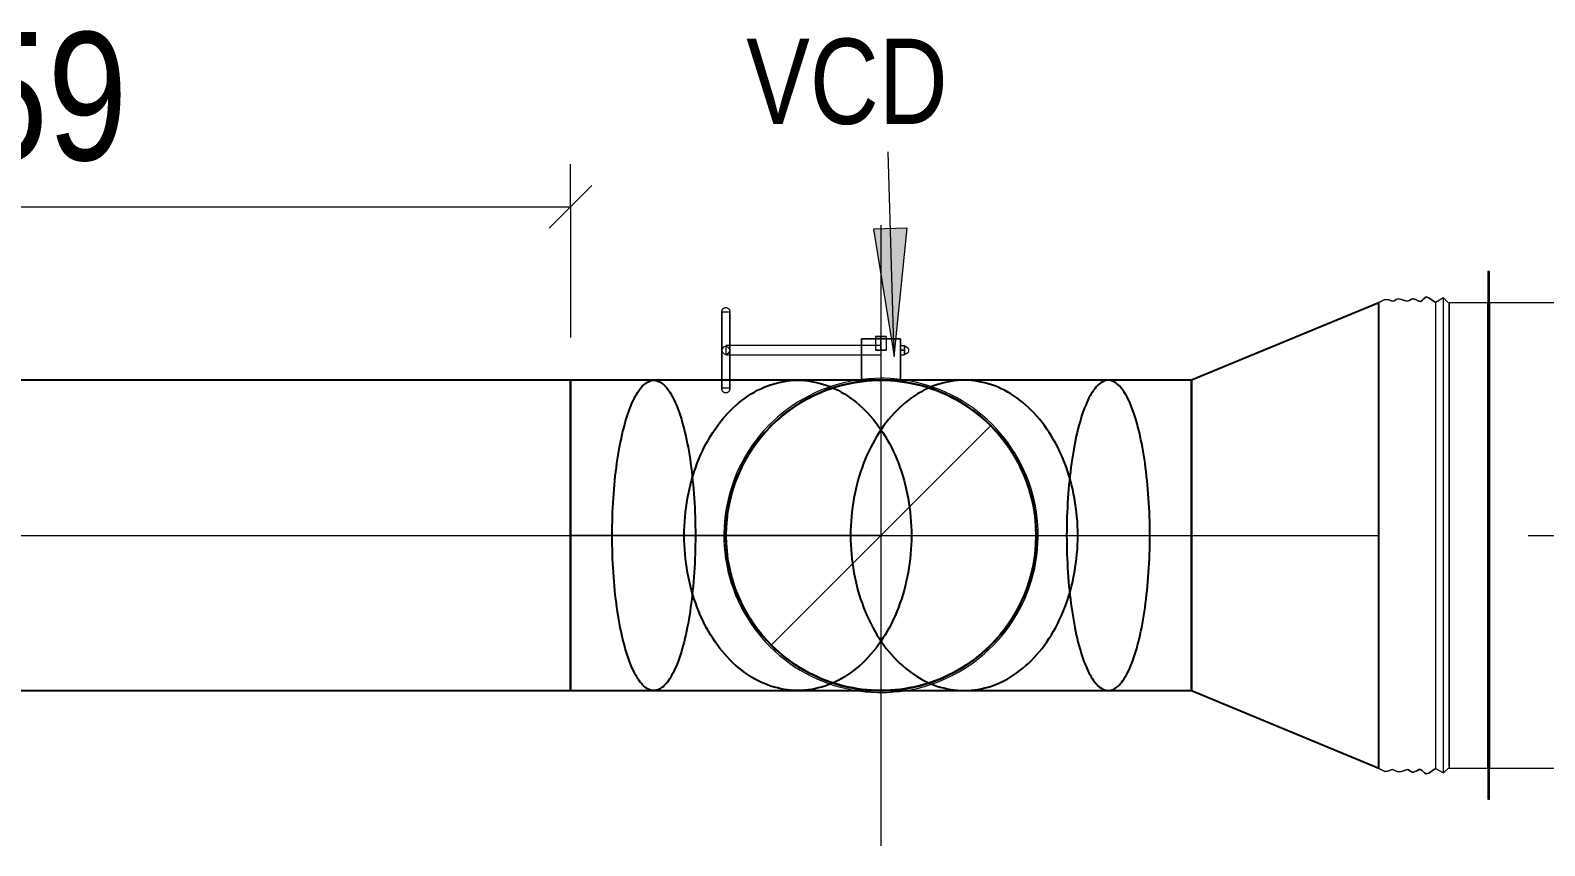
# Model space of a CAD drawing. Header units: millimetres. Extents: x -21807 to 17683, y 43568 to 60640.
# Drawn here: x 225 to 2176, y 54717 to 55768 of the extents above; entities that cross this region are included whole.
import ezdxf

# ---------------------------------------------------------------- set-up
doc = ezdxf.new("R2010")
doc.units = ezdxf.units.MM
for name, color, linetype, lineweight in [('A-ANNO-DIMS', 7, 'Continuous', 9), ('A-ANNO-DIMS-110', 7, 'Continuous', 9), ('G-ANNO-TEXT', 7, 'Continuous', 9), ('M-EQPM', 7, 'Continuous', 5), ('M-HVAC-DUCT', 7, 'Continuous', 25), ('M-HVAC-DUCT-CNTR', 7, 'Continuous', 5)]:
    doc.layers.add(name, color=color, linetype=linetype, lineweight=lineweight)
doc.layers.add('M-HVAC-DUCT-ANNO', color=7, linetype='Continuous', lineweight=5, true_color=0x007f00)
doc.styles.add('Arial_2', font='arial.ttf', dxfattribs={"width": 0.8, "height": 165})
doc.styles.add('Arial_4', font='arial.ttf', dxfattribs={"width": 0.8, "height": 110})
doc.dimstyles.new('AK_DIM_2_0_Arial_đỏ', dxfattribs={"dimscale": 304.8, "dimtxt": 168.342801, "dimasz": 0.180446, "dimexe": 0.180446, "dimexo": 0.180446, "dimgap": 0.036089, "dimtad": 1, "dimdec": 0, "dimzin": 0, "dimdsep": 46, "dimtxsty": 'Arial_2', "dimblk1": 'OBLIQUE', "dimblk2": 'OBLIQUE', "dimsah": 1, "dimcen": 0.09, "dimadec": 0, "dimazin": 0, "dimtfac": 1, "dimtdec": 4, "dimtix": 1, "dimtmove": 0, "dimatfit": 3, "dimfxl": 1, "dimtvp": 1, "dimtolj": 1, "dimtzin": 0, "dimarcsym": 2})

# ---------------------------------------------------------------- blocks, each defined once
blk = doc.blocks.new('03_DSC_Fan _axial_ - 760-1827556-MẶT BẰNG HỆ THỐNG GIÓ THẢI')
at = {"layer": 'M-EQPM', "color": 34, "true_color": 0x994c00}
for p, q in [((52, 340), (50, 340)), ((50, 340), (50, -340)), ((50, 340), (50, -340)), ((52, -340), (52, 340)), ((52, -340), (52, 340)), ((650, 340), (648, 340)), ((648, 340), (648, -340)), ((648, 340), (648, -340)), ((650, -340), (650, 340)), ((650, -340), (650, 340)), ((-90.6, -300.4), (-90.6, 300.4)), ((-90.6, -300.4), (-90.6, 300.4)), ((-90.6, 299), (-90.6, -299)), ((-90.6, 299), (-90.6, -299)), ((-7.2, 306.2), (-17.4, 300.4)), ((-17.4, 300.4), (-17.4, -300.4)), ((-17.4, 300.4), (-17.4, -300.4)), ((0, 299), (-7.2, 306.2)), ((-7.2, -306.2), (-7.2, 306.2)), ((-7.2, -306.2), (-7.2, 306.2)), ((700, 300), (0, 300)), ((0, 300), (0, -300)), ((0, 300), (0, -300)), ((0, 299), (0, -299)), ((0, 299), (0, -299)), ((0, -298), (0, 298)), ((0, -298), (0, 298)), ((50, -299), (50, 299)), ((50, -299), (50, 299)), ((52, 299), (52, -299)), ((52, 299), (52, -299)), ((648, -299), (648, 299)), ((648, -299), (648, 299)), ((650, 299), (650, -299)), ((650, 299), (650, -299)), ((707.2, 306.2), (700, 299)), ((700, -300), (700, 300)), ((700, -300), (700, 300)), ((700, -299), (700, 299)), ((700, -299), (700, 299)), ((700, 298), (700, -298)), ((700, 298), (700, -298)), ((717.4, 300.4), (707.2, 306.2)), ((707.2, 306.2), (707.2, -306.2)), ((707.2, 306.2), (707.2, -306.2)), ((717.4, -300.4), (717.4, 300.4)), ((717.4, -300.4), (717.4, 300.4)), ((790.6, 300.4), (790.6, -300.4)), ((790.6, 300.4), (790.6, -300.4)), ((790.6, -299), (790.6, 299)), ((790.6, -299), (790.6, 299)), ((277.3, 0), (211.5, 23.9)), ((102, 0), (277.3, 0)), ((277.3, 0), (211.5, -23.9)), ((-17.4, -300.4), (-7.2, -306.2)), ((-7.2, -306.2), (0, -299)), ((0, -300), (700, -300)), ((700, -299), (707.2, -306.2)), ((707.2, -306.2), (717.4, -300.4)), ((50, -340), (52, -340)), ((648, -340), (650, -340))]:
    blk.add_line(p, q, dxfattribs=at)
at = {"layer": 'M-EQPM', "color": 34, "true_color": 0x994c00, "flags": 128}
for points in [[(-90.6, 300.4), (-83, 304.1), (-77.7, 303.5), (-74.7, 302.2), (-72.9, 301.8), (-70.9, 302.5), (-68.4, 304), (-65.1, 304.9), (-61.3, 304.3), (-57.4, 302.9), (-54.2, 301.9), (-52.1, 302.2), (-50.4, 303.4), (-48.5, 304.7), (-45.8, 305.1), (-42.3, 303.7), (-38.9, 301.9), (-36.8, 301.6), (-34.9, 302.9), (-32.2, 305.6), (-29.5, 307.5), (-26, 306.4), (-17.4, 300.4)], [(-17.4, 300.4), (-26, 306.4), (-29.5, 307.5), (-32.2, 305.6), (-34.9, 302.9), (-36.8, 301.6), (-38.9, 301.9), (-42.3, 303.7), (-45.8, 305.1), (-48.5, 304.7), (-50.4, 303.4), (-52.1, 302.2), (-54.2, 301.9), (-57.4, 302.9), (-61.3, 304.3), (-65.1, 304.9), (-68.4, 304), (-70.9, 302.5), (-72.9, 301.8), (-74.7, 302.2), (-77.7, 303.5), (-83, 304.1), (-90.6, 300.4)], [(-50.8, 303.1), (-49.4, 304.2), (-48.6, 304.7), (-47.9, 305), (-47.2, 305.1), (-46.6, 305.2), (-45.9, 305.1), (-44.5, 304.8), (-37.4, 301.5), (-37, 301.5), (-36.5, 301.7), (-36.1, 301.9), (-35.2, 302.7), (-31.1, 306.5), (-30.1, 307.2), (-29.8, 307.4)], [(717.4, 300.4), (726.1, 306.4), (729.6, 307.5), (732.3, 305.5), (735, 302.9), (736.9, 301.5), (739, 301.9), (742.4, 303.8), (746, 305.1), (748.6, 304.7), (750.5, 303.3), (752.2, 302.2), (754.4, 301.9), (757.7, 303), (761.6, 304.4), (765.4, 304.9), (768.6, 303.9), (771.1, 302.4), (773, 301.7), (774.9, 302.4), (778, 303.9), (783.2, 304.7), (790.6, 300.4)], [(790.6, 300.4), (783.2, 304.7), (778, 303.9), (774.9, 302.4), (773, 301.7), (771.1, 302.4), (768.6, 303.9), (765.4, 304.9), (761.6, 304.4), (757.7, 303), (754.4, 301.9), (752.2, 302.2), (750.5, 303.3), (748.6, 304.7), (746, 305.1), (742.4, 303.8), (739, 301.9), (736.9, 301.5), (735, 302.9), (732.3, 305.5), (729.6, 307.5), (726.1, 306.4), (717.4, 300.4)], [(754.4, 301.9), (755.9, 302.3), (760.9, 304.2), (764.1, 304.9), (766, 304.8), (767.6, 304.3), (771.2, 302.4), (772.3, 301.9), (772.8, 301.7), (773.2, 301.8), (773.7, 301.9), (775.9, 302.9), (778.2, 304), (779.2, 304.4)], [(-17.4, -300.4), (-26, -306.4), (-29.5, -307.5), (-32.2, -305.6), (-34.9, -302.9), (-36.8, -301.6), (-38.9, -301.9), (-42.3, -303.7), (-45.8, -305.1), (-48.5, -304.7), (-50.4, -303.4), (-52.1, -302.2), (-54.2, -301.9), (-57.4, -302.9), (-61.3, -304.3), (-65.1, -304.9), (-68.4, -304), (-70.9, -302.5), (-72.9, -301.8), (-74.7, -302.2), (-77.7, -303.5), (-83, -304.1), (-90.6, -300.4)], [(-90.6, -300.4), (-83, -304.1), (-77.7, -303.5), (-74.7, -302.2), (-72.9, -301.8), (-70.9, -302.5), (-68.4, -304), (-65.1, -304.9), (-61.3, -304.3), (-57.4, -302.9), (-54.2, -301.9), (-52.1, -302.2), (-50.4, -303.4), (-48.5, -304.7), (-45.8, -305.1), (-42.3, -303.7), (-38.9, -301.9), (-36.8, -301.6), (-34.9, -302.9), (-32.2, -305.6), (-29.5, -307.5), (-26, -306.4), (-17.4, -300.4)], [(-50.8, -303.1), (-49.4, -304.2), (-48.6, -304.7), (-47.9, -305), (-47.2, -305.1), (-46.6, -305.2), (-45.9, -305.1), (-44.5, -304.8), (-37.4, -301.5), (-37, -301.5), (-36.5, -301.7), (-36.1, -301.9), (-35.2, -302.7), (-31.1, -306.5), (-30.1, -307.2), (-29.8, -307.4)], [(790.6, -300.4), (783.2, -304.7), (778, -303.9), (774.9, -302.4), (773, -301.7), (771.1, -302.4), (768.6, -303.9), (765.4, -304.9), (761.6, -304.4), (757.7, -303), (754.4, -301.9), (752.2, -302.2), (750.5, -303.3), (748.6, -304.7), (746, -305.1), (742.4, -303.8), (739, -301.9), (736.9, -301.5), (735, -302.9), (732.3, -305.5), (729.6, -307.5), (726.1, -306.4), (717.4, -300.4)], [(717.4, -300.4), (726.1, -306.4), (729.6, -307.5), (732.3, -305.5), (735, -302.9), (736.9, -301.5), (739, -301.9), (742.4, -303.8), (746, -305.1), (748.6, -304.7), (750.5, -303.3), (752.2, -302.2), (754.4, -301.9), (757.7, -303), (761.6, -304.4), (765.4, -304.9), (768.6, -303.9), (771.1, -302.4), (773, -301.7), (774.9, -302.4), (778, -303.9), (783.2, -304.7), (790.6, -300.4)], [(754.4, -301.9), (755.9, -302.3), (760.9, -304.2), (764.1, -304.9), (766, -304.8), (767.6, -304.3), (771.2, -302.4), (772.3, -301.9), (772.8, -301.7), (773.2, -301.8), (773.7, -301.9), (775.9, -302.9), (778.2, -304), (779.2, -304.4)]]:
    blk.add_lwpolyline(points, dxfattribs=at)
blk = doc.blocks.new('Cut_Tron - Standard-V35-MẶT BẰNG HỆ THỐNG GIÓ THẢI')
at = {"layer": 'M-HVAC-DUCT', "color": 34, "true_color": 0x994c00}
for p, q in [((1028.4, 55316.9), (921.2, 55316.9)), ((921.2, 55316.9), (921.2, 55116.9)), ((1214, 55316.9), (1028.4, 55316.9)), ((1321.2, 55316.9), (1214, 55316.9)), ((921.2, 55116.9), (921.2, 54916.9)), ((921.2, 54916.9), (1028.4, 54916.9)), ((1028.4, 54916.9), (1214, 54916.9)), ((1214, 54916.9), (1321.2, 54916.9))]:
    blk.add_line(p, q, dxfattribs=at)
for start, end in [(0, 180), (180, 0)]:
    blk.add_arc((1321.2, 55116.9), 200, start, end, dxfattribs=at)
for points in [[(974.8, 55116.9), (974.8, 55133), (975.8, 55165.3), (980.4, 55210.8), (987.9, 55250.9), (997.6, 55283.1), (1009.2, 55305.8), (1021.8, 55317.4), (1034.9, 55317.4), (1047.6, 55305.8), (1059.1, 55283.1), (1068.9, 55250.9), (1076.3, 55210.8), (1080.9, 55165.3), (1082, 55133), (1082, 55116.9)], [(1067.6, 55116.9), (1067.6, 55133), (1070.5, 55165.3), (1083.1, 55210.8), (1103.3, 55250.9), (1130, 55283.1), (1161.6, 55305.8), (1196.2, 55317.4), (1231.8, 55317.4), (1266.4, 55305.8), (1298, 55283.1), (1324.7, 55250.9), (1344.9, 55210.8), (1357.5, 55165.3), (1360.4, 55133), (1360.4, 55116.9)], [(1121.2, 55116.9), (1121.2, 55133), (1125.1, 55165.3), (1142.4, 55210.8), (1170, 55250.9), (1206.5, 55283.1), (1249.6, 55305.8), (1296.8, 55317.4), (1345.5, 55317.4), (1392.8, 55305.8), (1435.9, 55283.1), (1472.4, 55250.9), (1500, 55210.8), (1517.3, 55165.3), (1521.2, 55133), (1521.2, 55116.9)], [(1082, 55116.9), (1082, 55100.8), (1080.9, 55068.6), (1076.3, 55023.1), (1068.9, 54983), (1059.1, 54950.7), (1047.6, 54928.1), (1034.9, 54916.5), (1021.8, 54916.5), (1009.2, 54928.1), (997.6, 54950.7), (987.9, 54983), (980.4, 55023.1), (975.8, 55068.6), (974.8, 55100.8), (974.8, 55116.9)], [(1360.4, 55116.9), (1360.4, 55100.8), (1357.5, 55068.6), (1344.9, 55023.1), (1324.7, 54983), (1298, 54950.7), (1266.4, 54928.1), (1231.8, 54916.5), (1196.2, 54916.5), (1161.6, 54928.1), (1130, 54950.7), (1103.3, 54983), (1083.1, 55023.1), (1070.5, 55068.6), (1067.6, 55100.8), (1067.6, 55116.9)], [(1521.2, 55116.9), (1521.2, 55100.8), (1517.3, 55068.6), (1500, 55023.1), (1472.4, 54983), (1435.9, 54950.7), (1392.8, 54928.1), (1345.5, 54916.5), (1296.8, 54916.5), (1249.6, 54928.1), (1206.5, 54950.7), (1170, 54983), (1142.4, 55023.1), (1125.1, 55068.6), (1121.2, 55100.8), (1121.2, 55116.9)]]:
    blk.add_open_spline(points, degree=3, dxfattribs=at)
blk = doc.blocks.new('Cut_Tron - Standard-2296140-MẶT BẰNG HỆ THỐNG GIÓ THẢI')
at = {"layer": 'M-HVAC-DUCT', "color": 34, "true_color": 0x994c00}
for p, q in [((1428.4, 54461.3), (1321.2, 54461.3)), ((1614, 54461.3), (1428.4, 54461.3)), ((1721.2, 54461.3), (1614, 54461.3)), ((1721.2, 54261.3), (1721.2, 54461.3)), ((1721.2, 54061.3), (1721.2, 54261.3)), ((1321.2, 54061.3), (1428.4, 54061.3)), ((1428.4, 54061.3), (1614, 54061.3)), ((1614, 54061.3), (1721.2, 54061.3))]:
    blk.add_line(p, q, dxfattribs=at)
for start, end in [(360, 180), (180, 360)]:
    blk.add_arc((1321.2, 54261.3), 200, start, end, dxfattribs=at)
for points in [[(1521.2, 54261.3), (1521.2, 54277.4), (1517.3, 54309.6), (1500, 54355.1), (1472.4, 54395.2), (1435.9, 54427.5), (1392.8, 54450.1), (1345.5, 54461.7), (1296.8, 54461.7), (1249.6, 54450.1), (1206.5, 54427.5), (1170, 54395.2), (1142.4, 54355.1), (1125.1, 54309.6), (1121.2, 54277.4), (1121.2, 54261.3)], [(1574.8, 54261.3), (1574.8, 54277.4), (1571.9, 54309.6), (1559.3, 54355.1), (1539, 54395.2), (1512.3, 54427.5), (1480.8, 54450.1), (1446.2, 54461.7), (1410.5, 54461.7), (1375.9, 54450.1), (1344.4, 54427.5), (1317.7, 54395.2), (1297.5, 54355.1), (1284.8, 54309.6), (1281.9, 54277.4), (1282, 54261.3)], [(1667.6, 54261.3), (1667.6, 54277.4), (1666.5, 54309.6), (1661.9, 54355.1), (1654.5, 54395.2), (1644.7, 54427.5), (1633.2, 54450.1), (1620.5, 54461.7), (1607.5, 54461.7), (1594.8, 54450.1), (1583.3, 54427.5), (1573.5, 54395.2), (1566.1, 54355.1), (1561.5, 54309.6), (1560.4, 54277.4), (1560.4, 54261.3)], [(1121.2, 54261.3), (1121.2, 54245.1), (1125.1, 54212.9), (1142.4, 54167.4), (1170, 54127.3), (1206.5, 54095.1), (1249.6, 54072.4), (1296.8, 54060.8), (1345.5, 54060.8), (1392.8, 54072.4), (1435.9, 54095.1), (1472.4, 54127.3), (1500, 54167.4), (1517.3, 54212.9), (1521.2, 54245.1), (1521.2, 54261.3)], [(1282, 54261.3), (1281.9, 54245.1), (1284.8, 54212.9), (1297.5, 54167.4), (1317.7, 54127.3), (1344.4, 54095.1), (1375.9, 54072.4), (1410.5, 54060.8), (1446.2, 54060.8), (1480.8, 54072.4), (1512.3, 54095.1), (1539, 54127.3), (1559.3, 54167.4), (1571.9, 54212.9), (1574.8, 54245.1), (1574.8, 54261.3)], [(1560.4, 54261.3), (1560.4, 54245.1), (1561.5, 54212.9), (1566.1, 54167.4), (1573.5, 54127.3), (1583.3, 54095.1), (1594.8, 54072.4), (1607.5, 54060.8), (1620.5, 54060.8), (1633.2, 54072.4), (1644.7, 54095.1), (1654.5, 54127.3), (1661.9, 54167.4), (1666.5, 54212.9), (1667.6, 54245.1), (1667.6, 54261.3)]]:
    blk.add_open_spline(points, degree=3, dxfattribs=at)
blk = doc.blocks.new('M_Round Transition - Angle - 30 Degree-2516058-MẶT BẰNG HỆ THỐNG GIÓ THẢI')
at = {"layer": 'M-HVAC-DUCT', "color": 34, "true_color": 0x994c00}
for p, q in [((241.4, 300), (0, 200)), ((241.4, -300), (241.4, 300)), ((241.4, -300), (241.4, 300)), ((0, 200), (0, -200)), ((0, 200), (0, -200)), ((0, -200), (241.4, -300))]:
    blk.add_line(p, q, dxfattribs=at)
blk = doc.blocks.new('VanGio_Tron_TrucVit - VCD-1578617-MẶT BẰNG HỆ THỐNG GIÓ THẢI')
at = {"layer": 'M-HVAC-DUCT', "color": 34, "lineweight": 5, "true_color": 0x994c00}
for p, q in [((1116.2, 55404.7), (1116.2, 55307.1)), ((1121.2, 55404.7), (1116.2, 55404.7)), ((1126.2, 55404.7), (1121.2, 55404.7)), ((1126.2, 55307.1), (1126.2, 55404.7)), ((1296.2, 55314.9), (1296.2, 55370.1)), ((1296.2, 55370.1), (1346.2, 55370.1)), ((1346.2, 55370.1), (1296.2, 55370.1)), ((1296.2, 55370.1), (1296.2, 55314.9)), ((1321.1, 55373.2), (1314.2, 55373.2)), ((1314.2, 55373.2), (1328, 55373.2)), ((1314.2, 55373.2), (1314.2, 55355.6)), ((1328, 55373.2), (1321.1, 55373.2)), ((1321.1, 55355.6), (1321.1, 55373.2)), ((1328, 55373.2), (1328, 55355.6)), ((1346.2, 55370.1), (1346.2, 55314.9)), ((1346.2, 55314.9), (1346.2, 55370.1)), ((1321.2, 55361.6), (1121.2, 55361.6)), ((1121.2, 55361.6), (1121.2, 55349.6)), ((1121.2, 55361.6), (1121.2, 55349.6)), ((1121.2, 55349.6), (1321.2, 55349.6)), ((1328, 55355.6), (1314.2, 55355.6)), ((1314.2, 55355.6), (1321.1, 55355.6)), ((1321.1, 55355.6), (1328, 55355.6)), ((1321.2, 55349.6), (1321.2, 55361.6)), ((1321.2, 55349.6), (1321.2, 55361.6)), ((1346.2, 55355.6), (1346.2, 55361.6)), ((1346.2, 55361.6), (1346.2, 55355.6)), ((1346.2, 55361.6), (1351.6, 55361.6)), ((1346.2, 55361.6), (1351.6, 55361.6)), ((1346.2, 55355.6), (1346.2, 55349.6)), ((1346.2, 55349.6), (1346.2, 55355.6)), ((1351.6, 55355.6), (1346.2, 55355.6)), ((1346.2, 55355.6), (1351.6, 55355.6)), ((1346.2, 55349.6), (1351.6, 55349.6)), ((1346.2, 55349.6), (1351.6, 55349.6)), ((1351.6, 55355.6), (1351.6, 55361.6)), ((1351.6, 55361.6), (1351.6, 55355.6)), ((1351.6, 55360.6), (1351.6, 55350.6)), ((1351.6, 55360.6), (1351.6, 55350.6)), ((1351.6, 55355.6), (1351.6, 55349.6)), ((1351.6, 55349.6), (1351.6, 55355.6)), ((1116.2, 55307.1), (1121.2, 55307.1)), ((1121.2, 55307.1), (1126.2, 55307.1))]:
    blk.add_line(p, q, dxfattribs=at)
at = {"layer": 'M-HVAC-DUCT', "color": 34, "lineweight": 5, "true_color": 0x994c00, "flags": 128}
for points in [[(1116.2, 55405.6), (1116.2, 55405.8), (1116.2, 55406), (1116.2, 55406.2), (1116.2, 55406.4), (1116.3, 55406.6), (1116.3, 55406.7), (1116.4, 55406.9), (1116.4, 55407.1), (1116.5, 55407.3), (1116.6, 55407.5), (1116.7, 55407.7), (1116.7, 55407.9), (1116.8, 55408), (1116.9, 55408.2), (1117.1, 55408.4), (1117.2, 55408.5), (1117.3, 55408.7), (1117.4, 55408.9), (1117.6, 55409), (1117.7, 55409.1), (1117.8, 55409.3), (1118, 55409.4), (1118.2, 55409.5), (1118.3, 55409.7), (1118.5, 55409.8), (1118.7, 55409.9), (1118.8, 55410), (1119, 55410.1), (1119.2, 55410.1), (1119.4, 55410.2), (1119.6, 55410.3), (1119.8, 55410.3), (1119.9, 55410.4), (1120.1, 55410.4), (1120.3, 55410.5), (1120.5, 55410.5), (1120.7, 55410.5), (1120.9, 55410.6), (1121.1, 55410.6), (1121.2, 55410.6)], [(1116.2, 55405.6), (1116.2, 55405.5), (1116.2, 55405.4), (1116.2, 55405.2), (1116.2, 55404.9), (1116.2, 55404.6), (1116.2, 55404.1), (1116.2, 55403.6), (1116.2, 55403), (1116.2, 55402.4), (1116.2, 55401.6), (1116.2, 55400.8), (1116.2, 55399.9), (1116.2, 55398.9), (1116.2, 55397.9), (1116.2, 55396.8), (1116.2, 55395.7), (1116.2, 55394.4), (1116.2, 55393.1), (1116.2, 55391.8), (1116.2, 55390.4), (1116.2, 55388.9), (1116.2, 55387.4), (1116.2, 55385.8), (1116.2, 55384.2), (1116.2, 55382.6), (1116.2, 55380.9), (1116.2, 55379.1), (1116.2, 55377.3), (1116.2, 55375.5), (1116.2, 55373.7), (1116.2, 55371.8), (1116.2, 55369.9), (1116.2, 55368), (1116.2, 55366), (1116.2, 55364.1), (1116.2, 55362.1), (1116.2, 55360.1), (1116.2, 55358.1), (1116.2, 55356.1), (1116.2, 55354.1), (1116.2, 55352.1), (1116.2, 55350.1), (1116.2, 55348.1), (1116.2, 55346.2), (1116.2, 55344.2), (1116.2, 55342.3), (1116.2, 55340.3), (1116.2, 55338.5), (1116.2, 55336.6), (1116.2, 55334.8), (1116.2, 55332.9), (1116.2, 55331.2), (1116.2, 55329.5), (1116.2, 55327.8), (1116.2, 55326.1), (1116.2, 55324.5), (1116.2, 55323), (1116.2, 55321.5), (1116.2, 55320.1), (1116.2, 55318.7), (1116.2, 55317.4), (1116.2, 55316.1), (1116.2, 55314.9), (1116.2, 55313.8), (1116.2, 55312.7), (1116.2, 55311.7), (1116.2, 55310.8), (1116.2, 55309.9), (1116.2, 55309.2), (1116.2, 55308.4), (1116.2, 55307.8), (1116.2, 55307.3), (1116.2, 55306.8), (1116.2, 55306.4), (1116.2, 55306.1), (1116.2, 55305.8), (1116.2, 55305.7), (1116.2, 55305.6), (1116.2, 55305.6)], [(1116.2, 55305.6), (1116.2, 55305.6), (1116.2, 55305.7), (1116.2, 55305.9), (1116.2, 55306.2), (1116.2, 55306.6), (1116.2, 55307), (1116.2, 55307.5), (1116.2, 55308.1), (1116.2, 55308.8), (1116.2, 55309.5), (1116.2, 55310.3), (1116.2, 55311.2), (1116.2, 55312.2), (1116.2, 55313.2), (1116.2, 55314.3), (1116.2, 55315.5), (1116.2, 55316.7), (1116.2, 55318), (1116.2, 55319.3), (1116.2, 55320.7), (1116.2, 55322.2), (1116.2, 55323.7), (1116.2, 55325.3), (1116.2, 55326.9), (1116.2, 55328.5), (1116.2, 55330.2), (1116.2, 55332), (1116.2, 55333.8), (1116.2, 55335.6), (1116.2, 55337.4), (1116.2, 55339.3), (1116.2, 55341.2), (1116.2, 55343.1), (1116.2, 55345.1), (1116.2, 55347.1), (1116.2, 55349), (1116.2, 55351), (1116.2, 55353), (1116.2, 55355), (1116.2, 55357), (1116.2, 55359), (1116.2, 55361), (1116.2, 55363), (1116.2, 55365), (1116.2, 55366.9), (1116.2, 55368.9), (1116.2, 55370.8), (1116.2, 55372.7), (1116.2, 55374.5), (1116.2, 55376.4), (1116.2, 55378.2), (1116.2, 55379.9), (1116.2, 55381.7), (1116.2, 55383.3), (1116.2, 55385), (1116.2, 55386.6), (1116.2, 55388.1), (1116.2, 55389.6), (1116.2, 55391), (1116.2, 55392.4), (1116.2, 55393.7), (1116.2, 55395), (1116.2, 55396.2), (1116.2, 55397.3), (1116.2, 55398.4), (1116.2, 55399.4), (1116.2, 55400.3), (1116.2, 55401.2), (1116.2, 55402), (1116.2, 55402.7), (1116.2, 55403.3), (1116.2, 55403.9), (1116.2, 55404.3), (1116.2, 55404.7), (1116.2, 55405.1), (1116.2, 55405.3), (1116.2, 55405.5), (1116.2, 55405.5), (1116.2, 55405.6)], [(1121.2, 55410.6), (1121.4, 55410.6), (1121.6, 55410.5), (1121.8, 55410.5), (1122, 55410.5), (1122.2, 55410.5), (1122.4, 55410.4), (1122.6, 55410.4), (1122.8, 55410.3), (1122.9, 55410.2), (1123.1, 55410.2), (1123.3, 55410.1), (1123.5, 55410), (1123.7, 55409.9), (1123.8, 55409.8), (1124, 55409.7), (1124.2, 55409.6), (1124.3, 55409.4), (1124.5, 55409.3), (1124.6, 55409.2), (1124.8, 55409), (1124.9, 55408.9), (1125, 55408.7), (1125.2, 55408.6), (1125.3, 55408.4), (1125.4, 55408.3), (1125.5, 55408.1), (1125.6, 55407.9), (1125.7, 55407.7), (1125.8, 55407.6), (1125.8, 55407.4), (1125.9, 55407.2), (1126, 55407), (1126, 55406.8), (1126.1, 55406.6), (1126.1, 55406.4), (1126.1, 55406.2), (1126.2, 55406), (1126.2, 55405.8), (1126.2, 55405.6), (1126.2, 55405.6)], [(1126.2, 55305.6), (1126.2, 55305.6), (1126.2, 55305.7), (1126.2, 55305.9), (1126.2, 55306.2), (1126.2, 55306.6), (1126.2, 55307), (1126.2, 55307.5), (1126.2, 55308.1), (1126.2, 55308.8), (1126.2, 55309.5), (1126.2, 55310.3), (1126.2, 55311.2), (1126.2, 55312.2), (1126.2, 55313.2), (1126.2, 55314.3), (1126.2, 55315.5), (1126.2, 55316.7), (1126.2, 55318), (1126.2, 55319.3), (1126.2, 55320.7), (1126.2, 55322.2), (1126.2, 55323.7), (1126.2, 55325.3), (1126.2, 55326.9), (1126.2, 55328.5), (1126.2, 55330.2), (1126.2, 55332), (1126.2, 55333.8), (1126.2, 55335.6), (1126.2, 55337.4), (1126.2, 55339.3), (1126.2, 55341.2), (1126.2, 55343.1), (1126.2, 55345.1), (1126.2, 55347.1), (1126.2, 55349), (1126.2, 55351), (1126.2, 55353), (1126.2, 55355), (1126.2, 55357), (1126.2, 55359), (1126.2, 55361), (1126.2, 55363), (1126.2, 55365), (1126.2, 55366.9), (1126.2, 55368.9), (1126.2, 55370.8), (1126.2, 55372.7), (1126.2, 55374.5), (1126.2, 55376.4), (1126.2, 55378.2), (1126.2, 55379.9), (1126.2, 55381.7), (1126.2, 55383.3), (1126.2, 55385), (1126.2, 55386.6), (1126.2, 55388.1), (1126.2, 55389.6), (1126.2, 55391), (1126.2, 55392.4), (1126.2, 55393.7), (1126.2, 55395), (1126.2, 55396.2), (1126.2, 55397.3), (1126.2, 55398.4), (1126.2, 55399.4), (1126.2, 55400.3), (1126.2, 55401.2), (1126.2, 55402), (1126.2, 55402.7), (1126.2, 55403.3), (1126.2, 55403.9), (1126.2, 55404.3), (1126.2, 55404.7), (1126.2, 55405.1), (1126.2, 55405.3), (1126.2, 55405.5), (1126.2, 55405.5), (1126.2, 55405.6)], [(1126.2, 55405.6), (1126.2, 55405.5), (1126.2, 55405.4), (1126.2, 55405.2), (1126.2, 55404.9), (1126.2, 55404.6), (1126.2, 55404.1), (1126.2, 55403.6), (1126.2, 55403), (1126.2, 55402.4), (1126.2, 55401.6), (1126.2, 55400.8), (1126.2, 55399.9), (1126.2, 55398.9), (1126.2, 55397.9), (1126.2, 55396.8), (1126.2, 55395.7), (1126.2, 55394.4), (1126.2, 55393.1), (1126.2, 55391.8), (1126.2, 55390.4), (1126.2, 55388.9), (1126.2, 55387.4), (1126.2, 55385.8), (1126.2, 55384.2), (1126.2, 55382.6), (1126.2, 55380.9), (1126.2, 55379.1), (1126.2, 55377.3), (1126.2, 55375.5), (1126.2, 55373.7), (1126.2, 55371.8), (1126.2, 55369.9), (1126.2, 55368), (1126.2, 55366), (1126.2, 55364.1), (1126.2, 55362.1), (1126.2, 55360.1), (1126.2, 55358.1), (1126.2, 55356.1), (1126.2, 55354.1), (1126.2, 55352.1), (1126.2, 55350.1), (1126.2, 55348.1), (1126.2, 55346.2), (1126.2, 55344.2), (1126.2, 55342.3), (1126.2, 55340.3), (1126.2, 55338.5), (1126.2, 55336.6), (1126.2, 55334.8), (1126.2, 55332.9), (1126.2, 55331.2), (1126.2, 55329.5), (1126.2, 55327.8), (1126.2, 55326.1), (1126.2, 55324.5), (1126.2, 55323), (1126.2, 55321.5), (1126.2, 55320.1), (1126.2, 55318.7), (1126.2, 55317.4), (1126.2, 55316.1), (1126.2, 55314.9), (1126.2, 55313.8), (1126.2, 55312.7), (1126.2, 55311.7), (1126.2, 55310.8), (1126.2, 55309.9), (1126.2, 55309.2), (1126.2, 55308.4), (1126.2, 55307.8), (1126.2, 55307.3), (1126.2, 55306.8), (1126.2, 55306.4), (1126.2, 55306.1), (1126.2, 55305.8), (1126.2, 55305.7), (1126.2, 55305.6), (1126.2, 55305.6)], [(1351.6, 55360.6), (1351.8, 55360.6), (1352, 55360.5), (1352.2, 55360.5), (1352.4, 55360.5), (1352.6, 55360.5), (1352.8, 55360.4), (1353, 55360.4), (1353.2, 55360.3), (1353.4, 55360.2), (1353.6, 55360.2), (1353.8, 55360.1), (1353.9, 55360), (1354.1, 55359.9), (1354.3, 55359.8), (1354.5, 55359.7), (1354.6, 55359.6), (1354.8, 55359.4), (1354.9, 55359.3), (1355.1, 55359.2), (1355.2, 55359), (1355.4, 55358.9), (1355.5, 55358.7), (1355.6, 55358.6), (1355.7, 55358.4), (1355.8, 55358.3), (1355.9, 55358.1), (1356, 55357.9), (1356.1, 55357.7), (1356.2, 55357.6), (1356.3, 55357.4), (1356.4, 55357.2), (1356.4, 55357), (1356.5, 55356.8), (1356.5, 55356.6), (1356.6, 55356.4), (1356.6, 55356.2), (1356.6, 55356), (1356.6, 55355.8), (1356.6, 55355.6), (1356.6, 55355.6)], [(1356.6, 55355.6), (1356.6, 55355.4), (1356.6, 55355.2), (1356.6, 55355), (1356.6, 55354.8), (1356.5, 55354.6), (1356.5, 55354.4), (1356.4, 55354.2), (1356.4, 55354), (1356.3, 55353.8), (1356.2, 55353.6), (1356.2, 55353.4), (1356.1, 55353.3), (1356, 55353.1), (1355.9, 55352.9), (1355.8, 55352.7), (1355.6, 55352.6), (1355.5, 55352.4), (1355.4, 55352.3), (1355.3, 55352.1), (1355.1, 55352), (1355, 55351.8), (1354.8, 55351.7), (1354.7, 55351.6), (1354.5, 55351.5), (1354.3, 55351.4), (1354.2, 55351.2), (1354, 55351.2), (1353.8, 55351.1), (1353.6, 55351), (1353.4, 55350.9), (1353.3, 55350.8), (1353.1, 55350.8), (1352.9, 55350.7), (1352.7, 55350.7), (1352.5, 55350.6), (1352.3, 55350.6), (1352.1, 55350.6), (1351.9, 55350.6), (1351.7, 55350.6), (1351.6, 55350.6)], [(1121.2, 55300.6), (1121, 55300.6), (1120.8, 55300.6), (1120.6, 55300.6), (1120.4, 55300.6), (1120.2, 55300.7), (1120, 55300.7), (1119.8, 55300.8), (1119.6, 55300.8), (1119.4, 55300.9), (1119.2, 55301), (1119.1, 55301), (1118.9, 55301.1), (1118.7, 55301.2), (1118.5, 55301.3), (1118.4, 55301.4), (1118.2, 55301.5), (1118, 55301.7), (1117.9, 55301.8), (1117.7, 55301.9), (1117.6, 55302.1), (1117.5, 55302.2), (1117.3, 55302.4), (1117.2, 55302.5), (1117.1, 55302.7), (1117, 55302.9), (1116.9, 55303), (1116.8, 55303.2), (1116.7, 55303.4), (1116.6, 55303.6), (1116.5, 55303.7), (1116.5, 55303.9), (1116.4, 55304.1), (1116.3, 55304.3), (1116.3, 55304.5), (1116.3, 55304.7), (1116.2, 55304.9), (1116.2, 55305.1), (1116.2, 55305.3), (1116.2, 55305.5), (1116.2, 55305.6)], [(1321.2, 55319.4), (1313.1, 55319.3), (1305, 55318.8), (1296.9, 55318), (1288.9, 55316.9), (1281, 55315.4), (1273, 55313.6), (1265.2, 55311.6), (1257.5, 55309.2), (1249.8, 55306.5), (1242.3, 55303.5), (1234.9, 55300.2), (1227.7, 55296.6), (1220.6, 55292.7), (1213.6, 55288.5), (1206.8, 55284.1), (1200.3, 55279.4), (1193.9, 55274.4), (1187.7, 55269.2), (1181.7, 55263.7), (1175.9, 55258), (1170.4, 55252.1), (1165.1, 55246), (1160.1, 55239.6), (1155.3, 55233.1), (1150.8, 55226.3), (1146.5, 55219.4), (1142.6, 55212.4), (1138.9, 55205.2), (1135.5, 55197.8), (1132.4, 55190.3), (1129.7, 55182.7), (1127.2, 55175), (1125, 55167.2), (1123.2, 55159.3), (1121.6, 55151.4), (1120.4, 55143.3), (1119.5, 55135.3), (1118.9, 55127.2), (1118.7, 55119.1), (1118.8, 55111), (1119.2, 55102.9), (1119.9, 55094.9), (1120.9, 55086.8), (1122.3, 55078.9), (1124, 55070.9), (1126, 55063.1), (1128.3, 55055.3), (1130.9, 55047.7), (1133.8, 55040.1), (1137.1, 55032.7), (1140.6, 55025.4), (1144.4, 55018.2), (1148.5, 55011.2), (1152.8, 55004.4), (1157.5, 54997.8), (1162.4, 54991.3), (1167.5, 54985.1), (1172.9, 54979), (1178.5, 54973.2), (1184.4, 54967.6), (1190.5, 54962.3), (1196.8, 54957.2), (1203.3, 54952.3), (1209.9, 54947.7), (1216.8, 54943.4), (1223.8, 54939.4), (1231, 54935.6), (1238.3, 54932.2), (1245.8, 54929), (1253.3, 54926.1), (1261, 54923.6), (1268.8, 54921.3), (1276.7, 54919.4), (1284.6, 54917.8), (1292.6, 54916.5), (1300.6, 54915.5), (1308.7, 54914.8), (1316.8, 54914.5), (1321.2, 54914.4)], [(1321.2, 55319.4), (1313.1, 55319.3), (1305, 55318.8), (1296.9, 55318), (1288.9, 55316.9), (1281, 55315.4), (1273, 55313.6), (1265.2, 55311.6), (1257.5, 55309.2), (1249.8, 55306.5), (1242.3, 55303.5), (1234.9, 55300.2), (1227.7, 55296.6), (1220.6, 55292.7), (1213.6, 55288.5), (1206.8, 55284.1), (1200.3, 55279.4), (1193.9, 55274.4), (1187.7, 55269.2), (1181.7, 55263.7), (1175.9, 55258), (1170.4, 55252.1), (1165.1, 55246), (1160.1, 55239.6), (1155.3, 55233.1), (1150.8, 55226.3), (1146.5, 55219.4), (1142.6, 55212.4), (1138.9, 55205.2), (1135.5, 55197.8), (1132.4, 55190.3), (1129.7, 55182.7), (1127.2, 55175), (1125, 55167.2), (1123.2, 55159.3), (1121.6, 55151.4), (1120.4, 55143.3), (1119.5, 55135.3), (1118.9, 55127.2), (1118.7, 55119.1), (1118.8, 55111), (1119.2, 55102.9), (1119.9, 55094.9), (1120.9, 55086.8), (1122.3, 55078.9), (1124, 55070.9), (1126, 55063.1), (1128.3, 55055.3), (1130.9, 55047.7), (1133.8, 55040.1), (1137.1, 55032.7), (1140.6, 55025.4), (1144.4, 55018.2), (1148.5, 55011.2), (1152.8, 55004.4), (1157.5, 54997.8), (1162.4, 54991.3), (1167.5, 54985.1), (1172.9, 54979), (1178.5, 54973.2), (1184.4, 54967.6), (1190.5, 54962.3), (1196.8, 54957.2), (1203.3, 54952.3), (1209.9, 54947.7), (1216.8, 54943.4), (1223.8, 54939.4), (1231, 54935.6), (1238.3, 54932.2), (1245.8, 54929), (1253.3, 54926.1), (1261, 54923.6), (1268.8, 54921.3), (1276.7, 54919.4), (1284.6, 54917.8), (1292.6, 54916.5), (1300.6, 54915.5), (1308.7, 54914.8), (1316.8, 54914.5), (1321.2, 54914.4)], [(1126.2, 55305.6), (1126.2, 55305.4), (1126.2, 55305.2), (1126.1, 55305), (1126.1, 55304.8), (1126.1, 55304.6), (1126, 55304.4), (1126, 55304.2), (1125.9, 55304), (1125.9, 55303.8), (1125.8, 55303.6), (1125.7, 55303.4), (1125.6, 55303.2), (1125.5, 55303.1), (1125.4, 55302.9), (1125.3, 55302.7), (1125.2, 55302.6), (1125.1, 55302.4), (1124.9, 55302.3), (1124.8, 55302.1), (1124.7, 55302), (1124.5, 55301.8), (1124.4, 55301.7), (1124.2, 55301.6), (1124.1, 55301.5), (1123.9, 55301.4), (1123.7, 55301.2), (1123.5, 55301.1), (1123.4, 55301.1), (1123.2, 55301), (1123, 55300.9), (1122.8, 55300.8), (1122.6, 55300.8), (1122.4, 55300.7), (1122.2, 55300.7), (1122, 55300.6), (1121.8, 55300.6), (1121.6, 55300.6), (1121.4, 55300.6), (1121.2, 55300.6), (1121.2, 55300.6)], [(1321.2, 54914.4), (1329.3, 54914.6), (1337.4, 54915.1), (1345.4, 54915.9), (1353.4, 54917), (1361.4, 54918.5), (1369.3, 54920.2), (1377.1, 54922.3), (1384.9, 54924.7), (1392.5, 54927.4), (1400, 54930.4), (1407.4, 54933.7), (1414.7, 54937.3), (1421.8, 54941.2), (1428.7, 54945.4), (1435.5, 54949.8), (1442.1, 54954.5), (1448.5, 54959.5), (1454.7, 54964.7), (1460.7, 54970.2), (1466.4, 54975.9), (1472, 54981.8), (1477.3, 54987.9), (1482.3, 54994.3), (1487.1, 55000.8), (1491.6, 55007.5), (1495.8, 55014.4), (1499.8, 55021.5), (1503.5, 55028.7), (1506.8, 55036.1), (1509.9, 55043.6), (1512.7, 55051.2), (1515.2, 55058.9), (1517.3, 55066.7), (1519.2, 55074.6), (1520.7, 55082.5), (1522, 55090.5), (1522.9, 55098.6), (1523.4, 55106.7), (1523.7, 55114.8), (1523.6, 55122.9), (1523.2, 55130.9), (1522.5, 55139), (1521.4, 55147), (1520.1, 55155), (1518.4, 55162.9), (1516.4, 55170.8), (1514.1, 55178.6), (1511.5, 55186.2), (1508.5, 55193.8), (1505.3, 55201.2), (1501.8, 55208.5), (1498, 55215.7), (1493.9, 55222.6), (1489.5, 55229.5), (1484.9, 55236.1), (1480, 55242.6), (1474.9, 55248.8), (1469.5, 55254.9), (1463.8, 55260.7), (1458, 55266.3), (1451.9, 55271.6), (1445.6, 55276.7), (1439.1, 55281.6), (1432.4, 55286.1), (1425.6, 55290.5), (1418.6, 55294.5), (1411.4, 55298.2), (1404.1, 55301.7), (1396.6, 55304.9), (1389, 55307.7), (1381.3, 55310.3), (1373.6, 55312.5), (1365.7, 55314.5), (1357.8, 55316.1), (1349.8, 55317.4), (1341.7, 55318.4), (1333.6, 55319.1), (1325.6, 55319.4), (1321.2, 55319.4)], [(1321.2, 54914.4), (1329.3, 54914.6), (1337.4, 54915.1), (1345.4, 54915.9), (1353.4, 54917), (1361.4, 54918.5), (1369.3, 54920.2), (1377.1, 54922.3), (1384.9, 54924.7), (1392.5, 54927.4), (1400, 54930.4), (1407.4, 54933.7), (1414.7, 54937.3), (1421.8, 54941.2), (1428.7, 54945.4), (1435.5, 54949.8), (1442.1, 54954.5), (1448.5, 54959.5), (1454.7, 54964.7), (1460.7, 54970.2), (1466.4, 54975.9), (1472, 54981.8), (1477.3, 54987.9), (1482.3, 54994.3), (1487.1, 55000.8), (1491.6, 55007.5), (1495.8, 55014.4), (1499.8, 55021.5), (1503.5, 55028.7), (1506.8, 55036.1), (1509.9, 55043.6), (1512.7, 55051.2), (1515.2, 55058.9), (1517.3, 55066.7), (1519.2, 55074.6), (1520.7, 55082.5), (1522, 55090.5), (1522.9, 55098.6), (1523.4, 55106.7), (1523.7, 55114.8), (1523.6, 55122.9), (1523.2, 55130.9), (1522.5, 55139), (1521.4, 55147), (1520.1, 55155), (1518.4, 55162.9), (1516.4, 55170.8), (1514.1, 55178.6), (1511.5, 55186.2), (1508.5, 55193.8), (1505.3, 55201.2), (1501.8, 55208.5), (1498, 55215.7), (1493.9, 55222.6), (1489.5, 55229.5), (1484.9, 55236.1), (1480, 55242.6), (1474.9, 55248.8), (1469.5, 55254.9), (1463.8, 55260.7), (1458, 55266.3), (1451.9, 55271.6), (1445.6, 55276.7), (1439.1, 55281.6), (1432.4, 55286.1), (1425.6, 55290.5), (1418.6, 55294.5), (1411.4, 55298.2), (1404.1, 55301.7), (1396.6, 55304.9), (1389, 55307.7), (1381.3, 55310.3), (1373.6, 55312.5), (1365.7, 55314.5), (1357.8, 55316.1), (1349.8, 55317.4), (1341.7, 55318.4), (1333.6, 55319.1), (1325.6, 55319.4), (1321.2, 55319.4)]]:
    blk.add_lwpolyline(points, dxfattribs=at)
at = {"layer": 'M-HVAC-DUCT', "color": 34, "lineweight": 5, "true_color": 0x994c00}
for centre, radius, start, end in [((1121.2, 55355.6), 5, 90, 270), ((1121.2, 55355.6), 5, 90, 270), ((1121.2, 55355.6), 5, 270, 90), ((1121.2, 55355.6), 5, 270, 90), ((1321.2, 55116.9), 200, 90, 270), ((1321.2, 55116.9), 200, 90, 270), ((1321.2, 55116.9), 200, 90, 270), ((1321.2, 55116.9), 200, 90, 270), ((1321.2, 55116.9), 200, 90, 270), ((1321.2, 55116.9), 200, 90, 270), ((1321.2, 55116.9), 199.5, 90, 270), ((1321.2, 55116.9), 199.5, 90, 270), ((1321.2, 55116.9), 199.5, 82.8012, 97.1988), ((1321.2, 55116.9), 199.5, 82.8012, 97.1988), ((1321.2, 55116.9), 200, 270, 90), ((1321.2, 55116.9), 200, 270, 90), ((1321.2, 55116.9), 200, 270, 90), ((1321.2, 55116.9), 200, 270, 90), ((1321.2, 55116.9), 200, 270, 90), ((1321.2, 55116.9), 200, 270, 90), ((1321.2, 55116.9), 199.5, 270, 90), ((1321.2, 55116.9), 199.5, 270, 90)]:
    blk.add_arc(centre, radius, start, end, dxfattribs=at)
blk = doc.blocks.new('AK-SGS-M3-Hrvt_rvt-1-MẶT BẰNG HỆ THỐNG GIÓ THẢI')
at = {"layer": 'M-HVAC-DUCT', "color": 34, "true_color": 0x994c00}
for p, q in [((921.2, 55316.9), (-637.5, 55316.9)), ((921.2, 55116.9), (921.2, 55316.9)), ((921.2, 55116.9), (921.2, 55316.9)), ((921.2, 54916.9), (921.2, 55116.9)), ((921.2, 54916.9), (921.2, 55116.9)), ((-637.5, 54916.9), (921.2, 54916.9))]:
    blk.add_line(p, q, dxfattribs=at)
at = {"layer": 'M-HVAC-DUCT-ANNO', "color": 34, "true_color": 0x994c00}
blk.add_line((1462.6, 55258.4), (1179.8, 54975.5), dxfattribs=at)
blk.add_line((1462.6, 55258.4), (1179.8, 54975.5), dxfattribs=at)
for start, end in [(0, 180), (0, 180), (180, 0), (180, 0)]:
    blk.add_arc((1321.2, 55116.9), 200, start, end, dxfattribs=at)
at = {"layer": 'M-HVAC-DUCT-CNTR', "color": 34, "true_color": 0x994c00}
for p, q in [((1321.2, 54716.9), (1321.2, 55516.9)), ((1321.2, 54716.9), (1321.2, 55516.9)), ((-637.5, 55116.9), (921.2, 55116.9)), ((-637.5, 55116.9), (921.2, 55116.9)), ((921.2, 55116.9), (1721.2, 55116.9)), ((1028.4, 55116.9), (921.2, 55116.9)), ((921.2, 55116.9), (1721.2, 55116.9)), ((1214, 55116.9), (1028.4, 55116.9)), ((1321.2, 55116.9), (1214, 55116.9)), ((1321.2, 55116.9), (1428.4, 55116.9)), ((1428.4, 55116.9), (1614, 55116.9)), ((1614, 55116.9), (1721.2, 55116.9)), ((1721.2, 55116.9), (1962.6, 55116.9))]:
    blk.add_line(p, q, dxfattribs=at)
at = {"layer": 'M-EQPM', "color": 34, "lineweight": 25, "true_color": 0x994c00}
blk.add_blockref('03_DSC_Fan _axial_ - 760-1827556-MẶT BẰNG HỆ THỐNG GIÓ THẢI', (2053.2, 55116.9), dxfattribs=at)
at = {"layer": 'M-HVAC-DUCT', "color": 34, "lineweight": 25, "true_color": 0x994c00}
for name, p in [('VanGio_Tron_TrucVit - VCD-1578617-MẶT BẰNG HỆ THỐNG GIÓ THẢI', (0, 0)), ('M_Round Transition - Angle - 30 Degree-2516058-MẶT BẰNG HỆ THỐNG GIÓ THẢI', (1721.2, 55116.9)), ('Cut_Tron - Standard-V35-MẶT BẰNG HỆ THỐNG GIÓ THẢI', (0, 0)), ('Cut_Tron - Standard-2296140-MẶT BẰNG HỆ THỐNG GIÓ THẢI', (0, 855.7))]:
    blk.add_blockref(name, p, dxfattribs=at)
blk = doc.blocks.new('DIMBLOCK21-MẶT BẰNG HỆ THỐNG GIÓ THẢI')
at = {"layer": 'A-ANNO-DIMS-110', "color": 1, "true_color": 0xff0000}
for p, q in [((-637.5, 55540.4), (-637.5, 55595.4)), ((921.2, 55540.4), (921.2, 55595.4)), ((-637.5, 55540.4), (-610, 55567.9)), ((921.2, 55540.4), (948.7, 55567.9)), ((-637.5, 55540.4), (-665, 55512.9)), ((-637.5, 55540.4), (921.2, 55540.4)), ((-637.5, 55540.4), (-637.5, 55371.9)), ((921.2, 55540.4), (893.7, 55512.9)), ((921.2, 55540.4), (921.2, 55371.9))]:
    blk.add_line(p, q, dxfattribs=at)
at = {"layer": 'A-ANNO-DIMS-110', "color": 0, "insert": (-60.2, 55765.6), "char_height": 165, "width": 484.827, "attachment_point": 1, "line_spacing_factor": 0.941778, "style": 'Arial_2'}
blk.add_mtext('1559', dxfattribs=at)
blk = doc.blocks.new('_Oblique')
at = {"color": 0, "linetype": 'ByBlock', "lineweight": -2}
blk.add_line((-0.5, -0.5), (0.5, 0.5), dxfattribs=at)

msp = doc.modelspace()

# ---------------------------------------------------------------- hatches: boundary and pattern name
at = {"layer": 'G-ANNO-TEXT', "true_color": 0xff0000}
msp.add_hatch(color=1, dxfattribs=at).paths.add_polyline_path([(1338.1, 55347.5), (1355, 55513), (1311.6, 55511.8)])

# ---------------------------------------------------------------- linework, layer by layer
at = {"layer": 'G-ANNO-TEXT', "color": 1, "true_color": 0xff0000}
for p, q in [((1338.1, 55347.5), (1330.4, 55611.5)), ((1355, 55513), (1311.6, 55511.8)), ((1311.6, 55511.8), (1338.1, 55347.5)), ((1338.1, 55347.5), (1355, 55513))]:
    msp.add_line(p, q, dxfattribs=at)

# ---------------------------------------------------------------- block references
at = {"lineweight": 5}
msp.add_blockref('AK-SGS-M3-Hrvt_rvt-1-MẶT BẰNG HỆ THỐNG GIÓ THẢI', (0, 0), dxfattribs=at)

# ---------------------------------------------------------------- texts
at = {"layer": 'G-ANNO-TEXT', "color": 1, "true_color": 0xff0000, "insert": (1147.5, 55757.3), "char_height": 110, "width": 366.96, "attachment_point": 1, "line_spacing_factor": 0.936439, "style": 'Arial_4'}
msp.add_mtext('\\pxt10.16,20.32,30.48,40.64,50.8,60.96,71.12,81.28,91.44,101.6,111.76,121.92,132.08,142.24,152.4,162.56,172.72,182.88,193.04,203.2,213.36,223.52,233.68,243.84,254,264.16,274.32,284.48,294.64,304.8,314.96,325.12;{VCD}', dxfattribs=at)

# ---------------------------------------------------------------- dimensions: what is measured, and where the dimension line sits
at = {"layer": 'A-ANNO-DIMS', "color": 1, "true_color": 0xff0000}
dim = msp.add_linear_dim(base=(921.2, 55540.4), p1=(-637.5, 55316.9), p2=(921.2, 55316.9), dimstyle='AK_DIM_2_0_Arial_đỏ', override={"dimpost": '<>', "dimfxl": 1558.71871}, dxfattribs=at)
dim.commit()
dim.dimension.update_dxf_attribs({"geometry": 'DIMBLOCK21-MẶT BẰNG HỆ THỐNG GIÓ THẢI', "text_midpoint": (141.8, 55635.6)})

doc.saveas('drawing.dxf')
